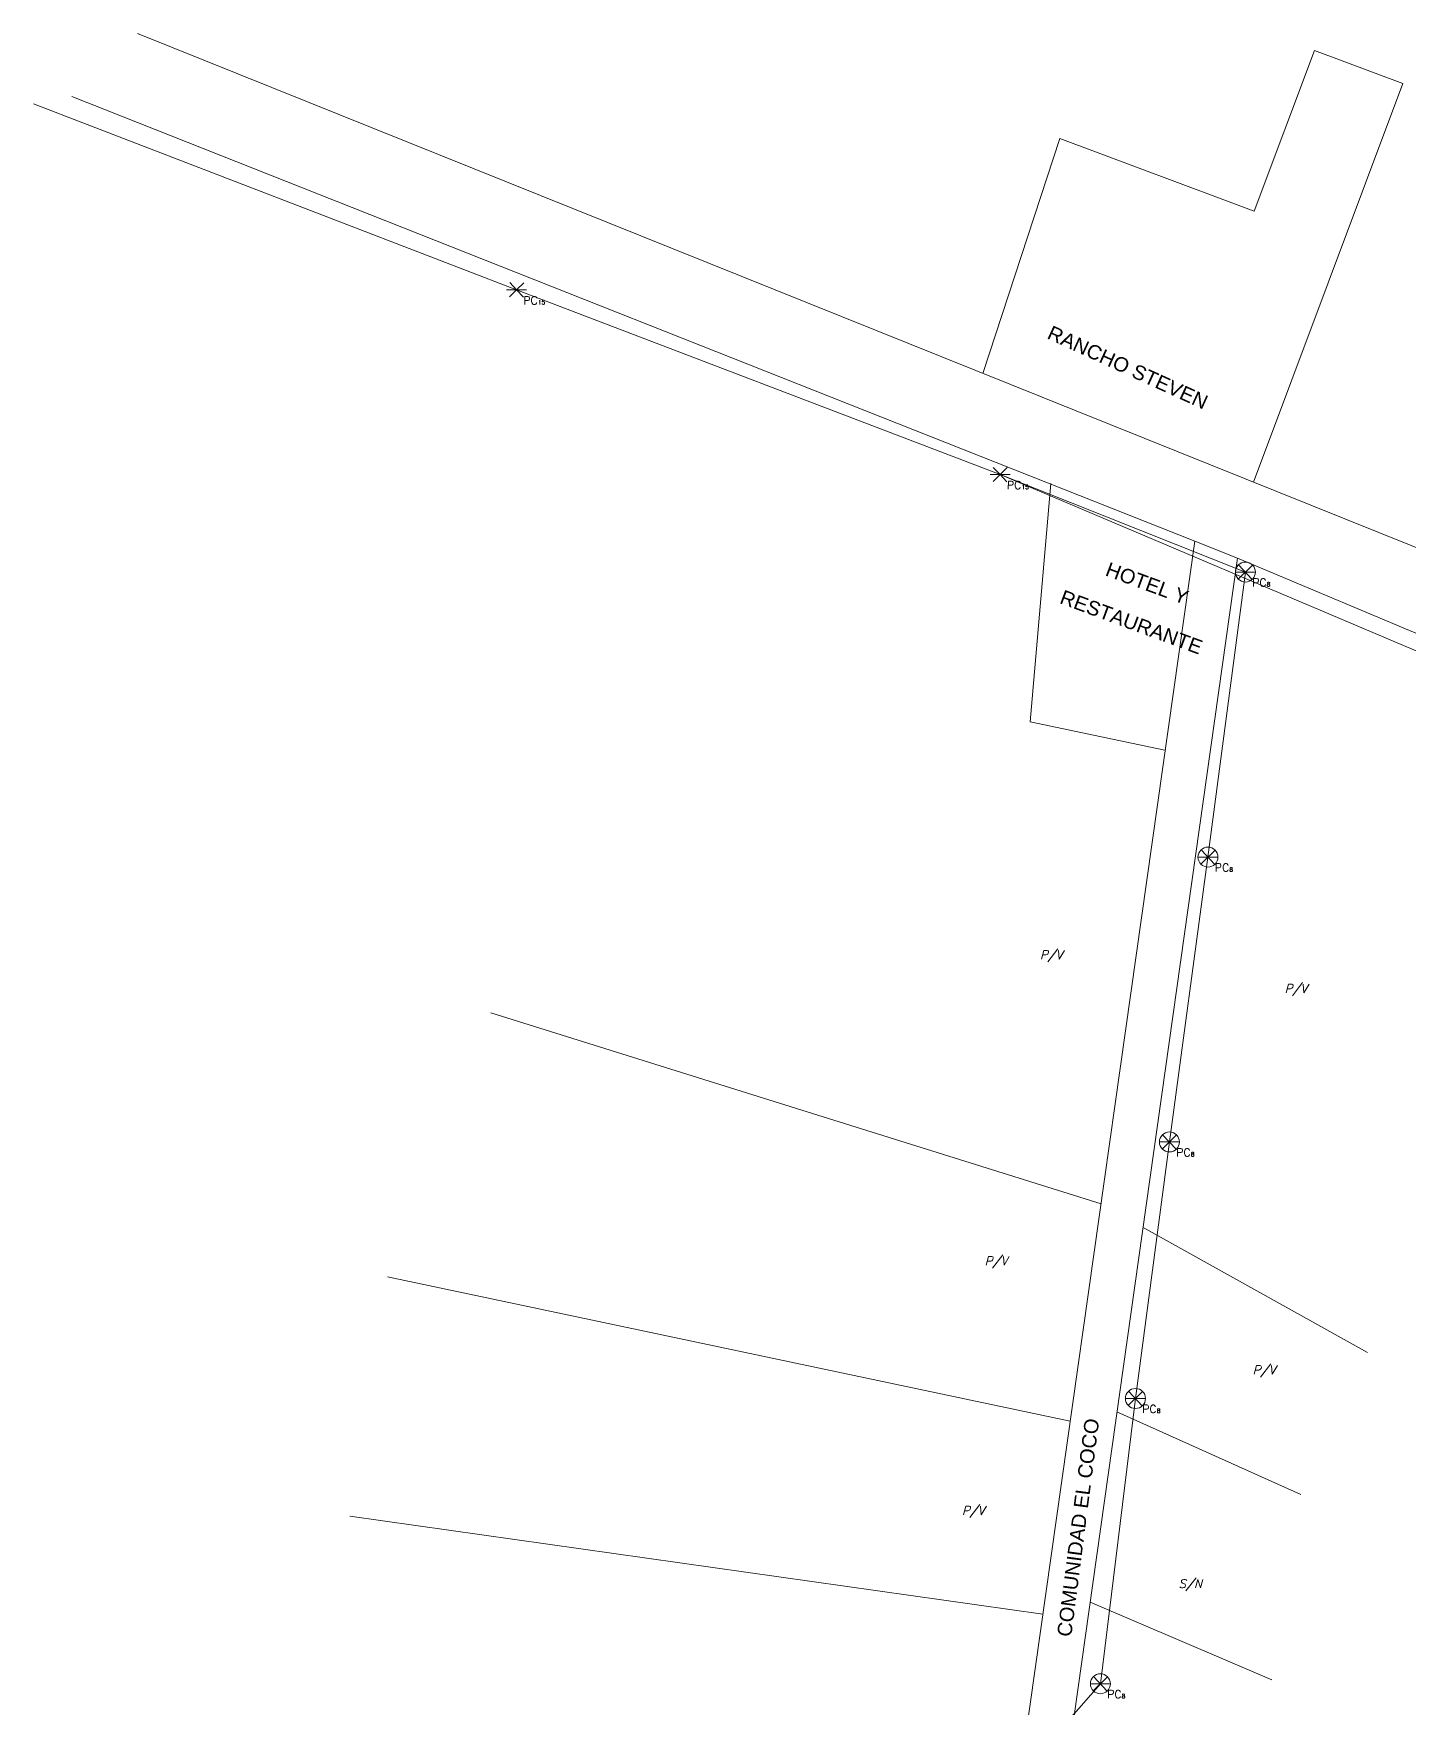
# Model space of a CAD drawing. Header units: millimetres. Extents: x 240 to 1364, y 11 to 1201.
# Drawn here: x 651.7 to 890.9, y 909.9 to 1201.3 of the extents above; entities that cross this region are included whole.
import ezdxf

# ---------------------------------------------------------------- set-up
doc = ezdxf.new("R2010")
doc.units = ezdxf.units.MM
for name, color, linetype, lineweight in [('_ADDRESSDIBUJO', 7, 'Continuous', 0), ('_LOTLINE', 252, 'Continuous', 0), ('_POLEPED', 7, 'Continuous', 0), ('_STRAND', 3, 'Continuous', 0)]:
    doc.layers.add(name, color=color, linetype=linetype, lineweight=lineweight)
doc.styles.add('Address', font='ITALICS.shx', dxfattribs={"height": 1.5})
doc.styles.add('ROMANS', font='romans.shx', dxfattribs={"height": 0.2})
doc.styles.get("Standard").update_dxf_attribs({"font": 'arial.ttf'})

# ---------------------------------------------------------------- blocks, each defined once
blk = doc.blocks.new('PC8_N')
at = {"layer": '_POLEPED', "color": 1}
for p, q in [((-1.24, -1.22), (1.24, 1.22)), ((-1.19, 1.27), (1.19, -1.27)), ((-1.74, 0), (1.74, 0))]:
    blk.add_line(p, q, dxfattribs=at)
blk.add_circle((0, 0), 1.74, dxfattribs=at)
at = {"layer": '_POLEPED', "linetype": 'Continuous', "style": 'ROMANS'}
for s, height, p in [('PC', 1.391, (1.18, -2.51)), ('8', 0.732, (3.72, -2.51))]:
    blk.add_text(s, height=height, rotation=359.6478, dxfattribs=at).set_placement(p)
blk = doc.blocks.new('PC15_E')
at = {"layer": '_POLEPED', "color": 1}
for p, q in [((-1.74, 0), (0, 0)), ((-1.19, 1.27), (0, 0)), ((0, 0), (1.24, 1.22)), ((0, 0), (1.74, 0)), ((-1.24, -1.22), (0, 0)), ((0, 0), (1.19, -1.27))]:
    blk.add_line(p, q, dxfattribs=at)
at = {"layer": '_POLEPED', "linetype": 'Continuous', "style": 'ROMANS'}
for s, height, p in [('PC', 1.391, (1.18, -2.51)), ('15', 0.732, (3.72, -2.51))]:
    blk.add_text(s, height=height, rotation=359.6478, dxfattribs=at).set_placement(p)

msp = doc.modelspace()

# ---------------------------------------------------------------- linework, layer by layer
at = {"layer": '_LOTLINE'}
for p, q in [((669.78, 1201.26), (1226.61, 977.22)), ((874.4, 1198.31), (863.93, 1170.35)), ((889.75, 1192.56), (874.4, 1198.31)), ((863.78, 1123.2), (889.75, 1192.56)), ((658.35, 1190.31), (853.61, 1112.96)), ((830.13, 1183), (816.76, 1142.12)), ((863.93, 1170.35), (830.13, 1183)), ((828.56, 1122.99), (824.98, 1081.55)), ((853.61, 1112.96), (757.89, 436.49)), ((853.61, 1112.96), (861.03, 1109.98)), ((861.03, 1109.98), (765.89, 436.16)), ((861.03, 1109.98), (1001.65, 1050.95)), ((824.98, 1081.55), (848.4, 1076.59)), ((731.21, 1030.92), (837.3, 997.71)), ((844.6, 993.6), (883.65, 971.84)), ((713.23, 984.99), (831.95, 959.88)), ((840.06, 961.5), (872.04, 947.15)), ((706.7, 943.39), (827.2, 926.34)), ((835.39, 928.4), (867, 914.92))]:
    msp.add_line(p, q, dxfattribs=at)
at = {"layer": '_STRAND'}
for p, q in [((735.69, 1156.66), (651.71, 1189.03)), ((819.76, 1124.53), (735.69, 1156.66)), ((862.39, 1107.59), (819.76, 1124.53)), ((819.76, 1124.53), (902.62, 1089.39)), ((862.39, 1107.59), (855.89, 1058.01)), ((855.89, 1058.01), (849.19, 1008.46)), ((849.19, 1008.46), (843.28, 963.85)), ((843.28, 963.85), (837.18, 914.23)), ((820.32, 894.98), (837.18, 914.23))]:
    msp.add_line(p, q, dxfattribs=at)

# ---------------------------------------------------------------- block references
for name, p in [('PC15_E', (735.69, 1156.66)), ('PC15_E', (819.76, 1124.53)), ('PC8_N', (862.39, 1107.59)), ('PC8_N', (855.89, 1058.01)), ('PC8_N', (849.19, 1008.46)), ('PC8_N', (843.28, 963.85)), ('PC8_N', (837.18, 914.23))]:
    msp.add_blockref(name, p, dxfattribs=at)

# ---------------------------------------------------------------- texts
at = {"layer": '_ADDRESSDIBUJO'}
for s, rotation, p in [('RANCHO STEVEN', 335.5276, (827.75, 1148.28)), ('HOTEL Y ', 339.752, (837.87, 1107.04)), ('RESTAURANTE', 339.752, (829.94, 1102.21)), ('COMUNIDAD EL COCO', 82.6524, (832.11, 922.29))]:
    msp.add_text(s, height=2.5, rotation=rotation, dxfattribs=at).set_placement(p)
at = {"layer": '_ADDRESSDIBUJO', "style": 'Address'}
for s, p in [('P/V', (826.7, 1040.28)), ('P/V', (869.22, 1034.39)), ('P/V', (817.09, 987.03)), ('P/V', (863.69, 968.08)), ('P/V', (813.14, 943.62)), ('S/N', (850.76, 930.89))]:
    msp.add_text(s, height=1.5, dxfattribs=at).set_placement(p)

doc.saveas('drawing.dxf')
